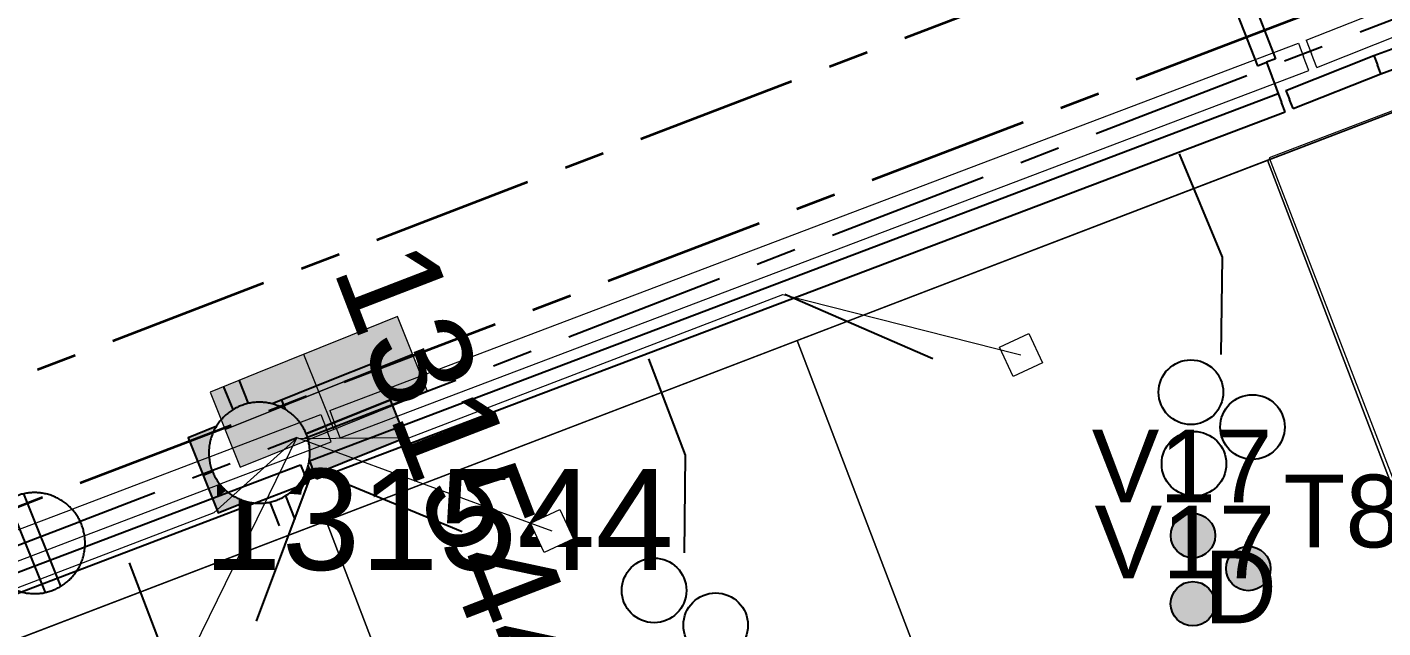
# Model space of a CAD drawing. Header units: metres. Extents: x 0 to 310918, y 0 to 6270107.
# Drawn here: x 310431.2 to 310464.78, y 6269845.6 to 6269860.47 of the extents above; entities that cross this region are included whole.
import ezdxf
from ezdxf.enums import TextEntityAlignment as Align

# ---------------------------------------------------------------- set-up
doc = ezdxf.new("R2010")
doc.units = ezdxf.units.M
doc.linetypes.add('Cable Exist UG', pattern=[7, 4, -1, 1, -1])
doc.linetypes.add('PHANTOMX2', pattern=[6.6, 3, -0.75, 0.2, -0.75, 0.2, -0.75, 0.2, -0.75])
doc.layers.get('0').update_dxf_attribs({"color": 6})
for name, color, linetype, lineweight in [('_User Miscellaneous1', 30, 'Continuous', 13), ('_User_HV_Exist', 1, 'Continuous', 35), ('Cadastre Buildings_SP_EXT', 78, 'Continuous', 15), ('Cadastre Developer_SP_EXT', 98, 'Continuous', 15), ('Cadastre Developer_SP_NEW', 92, 'Continuous', 15), ('Cadastre Land Parcels_SP_EXT', 118, 'Continuous', 15), ('Cadastre Roads_SP_EXT', 218, 'Continuous', 15), ('Mains_HV_EXT', 13, 'Continuous', 25), ('Mains_LV_EXT', 163, 'Continuous', 25), ('Services_SP_EXT', 42, 'PHANTOMX2', 20)]:
    doc.layers.add(name, color=color, linetype=linetype, lineweight=lineweight)
doc.layers.add('_User Miscellaneous12', color=252, linetype='Continuous', lineweight=13, plot=False, transparency=0.75)
for name, color, linetype in [('Duct_SP_EXT', 30, 'Continuous'), ('Equip_LV_EXT', 7, 'Continuous'), ('SupportsUG_SP_LV_EXT', 7, 'Continuous'), ('Trench_SP_EXT', 7, 'Continuous')]:
    doc.layers.add(name, color=color, linetype=linetype)
doc.styles.add('iecARIAL', font='arial.ttf', dxfattribs={"height": 2})
doc.styles.get("Standard").update_dxf_attribs({"font": 'arial.ttf'})

# ---------------------------------------------------------------- blocks, each defined once
blk = doc.blocks.new('PILLAR_EXT')
blk.add_hatch(color=256).paths.add_polyline_path([(-2.5, 1), (-2.5, -1), (2.5, -1), (2.5, 1)])
for p, q in [((0, 1), (0, -1)), ((-2.5, 0), (2.5, 0))]:
    blk.add_line(p, q)
at = {"ltscale": 10}
blk.add_line((2.5, 0), (-2.5, 0), dxfattribs=at)
blk.add_lwpolyline([(-2.5, -1), (-1.25, -1), (1.25, -1), (2.5, -1), (2.5, 1), (-2.5, 1)], close=True)
at = {"width": 0.9, "flags": 8}
blk.add_attdef('ASSET_NUM', text='', height=2, rotation=90, dxfattribs=at).set_placement((-2, 4), align=Align.MIDDLE_LEFT)
for tag, p, flags in [('OWNED_BY', (0, -0.2), 9), ('STATE', (0, -0.4), 9), ('SUPPORT_TYPE', (0, -0.6), 9), ('USAGE', (0, -0.8), 9), ('LEGEND', (0, -1), 9), ('LOCATION', (0, -1.2), 9), ('NOTES', (0, -1.4), 9), ('STREETNAME', (0, -1.8), 9), ('PARENT', (0, -1.6), 9), ('SUBURB', (0, -2), 1)]:
    blk.add_attdef(tag, p, '', height=0.2, dxfattribs=dict(flags=flags))
blk = doc.blocks.new('DUCT_EXT')
blk.add_circle((0, 0.8), 0.8)
at = {"flags": 1}
blk.add_attdef('Z', (0, 0), '', height=0.2, dxfattribs=at)
at = {"flags": 9}
for tag, p in [('DUCT_CODE', (0, 0)), ('XSECT_TYPE', (0, -0.2)), ('FB_REFERENCE', (0, -0.4)), ('STATE', (0, -0.6)), ('NOTES', (0, -0.8))]:
    blk.add_attdef(tag, text='', height=0.2, dxfattribs=at).set_placement(p, align=Align.MIDDLE_LEFT)
blk = doc.blocks.new('CCP_EXT')
at = {"flags": 9}
for tag, p in [('OWNED_BY', (0, -1)), ('USAGE', (0, -1.2)), ('LEGEND', (0, -1.4)), ('LIFE_SUPPORT', (0, -1.6)), ('STATE', (0, -1.8)), ('NOTES', (0, -2))]:
    blk.add_attdef(tag, text='', height=0.2, dxfattribs=at).set_placement(p, align=Align.MIDDLE_LEFT)
at = {"transparency": 33554651}
blk.add_wipeout([(0, 0.566), (0.566, 0), (0, -0.566), (-0.566, 0)], dxfattribs=at)
blk.add_lwpolyline([(-0.566, 0), (0, 0.566), (0.566, 0), (0, -0.566), (-0.566, 0)])
at = {"flags": 1}
blk.add_attdef('Z', (0, 0), '', height=0.2, dxfattribs=at)
at = {"flags": 9}
for tag, p in [('CCP_TYPE', (0, 0)), ('CONSTRUCTED_VOLTAGE', (0, -0.2)), ('NO_PHASES', (0, -0.4)), ('OPERATING_VOLTAGE', (0, -0.6)), ('ORIENTATION', (0, -0.8))]:
    blk.add_attdef(tag, text='', height=0.2, dxfattribs=at).set_placement(p, align=Align.MIDDLE_LEFT)
blk = doc.blocks.new('LV_UG_LINKS_OPEN_EXT')
at = {"layer": 'Equip_LV_EXT'}
for tag, height, flags, p in [('ACTUAL_STATUS', 0.167, 9, (3.167, -1.667)), ('CONSTRUCTED_VOLTAGE', 0.167, 9, (3.167, -1.833)), ('NO_PHASES', 0.167, 9, (3.167, -2)), ('OPERATING_VOLTAGE', 0.2, 9, (3, -2.6)), ('ORIENTATION', 0.2, 9, (3, -2.8)), ('STATE', 0.2, 9, (3, -3)), ('SWITCH_TYPE', 0.2, 9, (3, -3.2)), ('USAGE', 0.2, 9, (3, -3.4)), ('NOTES', 0.2, 9, (3, -3.6)), ('OWNED_BY', 0.2, 9, (3, -3.8)), ('OPERATED_BY', 0.2, 9, (3, -4)), ('MAINTAINED_BY', 0.2, 9, (3, -4.2)), ('NUMBER_OF_PHASES', 0.2, 9, (3, -4.4)), ('TYPE', 0.2, 9, (3, -4.6)), ('Z', 0.2, 1, (3, -4.8))]:
    blk.add_attdef(tag, text='', height=height, dxfattribs=dict(at, flags=flags)).set_placement(p, align=Align.MIDDLE_LEFT)
at = {"transparency": 33554651}
blk.add_wipeout([(4, 1.25), (3.969, 1.25), (3.939, 1.248), (3.908, 1.247), (3.877, 1.244), (3.847, 1.241), (3.817, 1.236), (3.786, 1.232), (3.756, 1.226), (3.726, 1.22), (3.696, 1.213), (3.667, 1.205), (3.637, 1.196), (3.608, 1.187), (3.579, 1.177), (3.55, 1.166), (3.522, 1.155), (3.493, 1.143), (3.466, 1.13), (3.438, 1.117), (3.411, 1.102), (3.384, 1.088), (3.357, 1.072), (3.331, 1.056), (3.306, 1.039), (3.28, 1.022), (3.255, 1.004), (3.231, 0.985), (3.207, 0.966), (3.184, 0.947), (3.161, 0.926), (3.138, 0.905), (3.116, 0.884), (3.095, 0.862), (3.074, 0.839), (3.053, 0.816), (3.034, 0.793), (3.015, 0.769), (2.996, 0.745), (2.978, 0.72), (2.961, 0.694), (2.944, 0.669), (2.928, 0.643), (2.912, 0.616), (2.898, 0.589), (2.883, 0.562), (2.87, 0.534), (2.857, 0.507), (2.845, 0.478), (2.834, 0.45), (2.823, 0.421), (2.813, 0.392), (2.804, 0.363), (2.795, 0.333), (2.787, 0.304), (2.78, 0.274), (2.774, 0.244), (2.768, 0.214), (2.764, 0.183), (2.759, 0.153), (2.756, 0.123), (2.753, 0.092), (2.752, 0.061), (2.75, 0.031), (2.75, 0), (2.75, -0.031), (2.752, -0.061), (2.753, -0.092), (2.756, -0.123), (2.759, -0.153), (2.764, -0.183), (2.768, -0.214), (2.774, -0.244), (2.78, -0.274), (2.787, -0.304), (2.795, -0.333), (2.804, -0.363), (2.813, -0.392), (2.823, -0.421), (2.834, -0.45), (2.845, -0.478), (2.857, -0.507), (2.87, -0.534), (2.883, -0.562), (2.898, -0.589), (2.912, -0.616), (2.928, -0.643), (2.944, -0.669), (2.961, -0.694), (2.978, -0.72), (2.996, -0.745), (3.015, -0.769), (3.034, -0.793), (3.053, -0.816), (3.074, -0.839), (3.095, -0.862), (3.116, -0.884), (3.138, -0.905), (3.161, -0.926), (3.184, -0.947), (3.207, -0.966), (3.231, -0.985), (3.255, -1.004), (3.28, -1.022), (3.306, -1.039), (3.331, -1.056), (3.357, -1.072), (3.384, -1.088), (3.411, -1.102), (3.438, -1.117), (3.466, -1.13), (3.493, -1.143), (3.522, -1.155), (3.55, -1.166), (3.579, -1.177), (3.608, -1.187), (3.637, -1.196), (3.667, -1.205), (3.696, -1.213), (3.726, -1.22), (3.756, -1.226), (3.786, -1.232), (3.817, -1.236), (3.847, -1.241), (3.877, -1.244), (3.908, -1.247), (3.939, -1.248), (3.969, -1.25), (4, -1.25), (4.031, -1.25), (4.061, -1.248), (4.092, -1.247), (4.123, -1.244), (4.153, -1.241), (4.183, -1.236), (4.214, -1.232), (4.244, -1.226), (4.274, -1.22), (4.304, -1.213), (4.333, -1.205), (4.363, -1.196), (4.392, -1.187), (4.421, -1.177), (4.45, -1.166), (4.478, -1.155), (4.507, -1.143), (4.534, -1.13), (4.562, -1.117), (4.589, -1.102), (4.616, -1.088), (4.643, -1.072), (4.669, -1.056), (4.694, -1.039), (4.72, -1.022), (4.745, -1.004), (4.769, -0.985), (4.793, -0.966), (4.816, -0.947), (4.839, -0.926), (4.862, -0.905), (4.884, -0.884), (4.905, -0.862), (4.926, -0.839), (4.947, -0.816), (4.966, -0.793), (4.985, -0.769), (5.004, -0.745), (5.022, -0.72), (5.039, -0.694), (5.056, -0.669), (5.072, -0.643), (5.088, -0.616), (5.102, -0.589), (5.117, -0.562), (5.13, -0.534), (5.143, -0.507), (5.155, -0.478), (5.166, -0.45), (5.177, -0.421), (5.187, -0.392), (5.196, -0.363), (5.205, -0.333), (5.213, -0.304), (5.22, -0.274), (5.226, -0.244), (5.232, -0.214), (5.236, -0.183), (5.241, -0.153), (5.244, -0.123), (5.247, -0.092), (5.248, -0.061), (5.25, -0.031), (5.25, 0), (5.25, 0.031), (5.248, 0.061), (5.247, 0.092), (5.244, 0.123), (5.241, 0.153), (5.236, 0.183), (5.232, 0.214), (5.226, 0.244), (5.22, 0.274), (5.213, 0.304), (5.205, 0.333), (5.196, 0.363), (5.187, 0.392), (5.177, 0.421), (5.166, 0.45), (5.155, 0.478), (5.143, 0.507), (5.13, 0.534), (5.117, 0.562), (5.102, 0.589), (5.088, 0.616), (5.072, 0.643), (5.056, 0.669), (5.039, 0.694), (5.022, 0.72), (5.004, 0.745), (4.985, 0.769), (4.966, 0.793), (4.947, 0.816), (4.926, 0.839), (4.905, 0.862), (4.884, 0.884), (4.862, 0.905), (4.839, 0.926), (4.816, 0.947), (4.793, 0.966), (4.769, 0.985), (4.745, 1.004), (4.72, 1.022), (4.694, 1.039), (4.669, 1.056), (4.643, 1.072), (4.616, 1.088), (4.589, 1.102), (4.562, 1.117), (4.534, 1.13), (4.507, 1.143), (4.478, 1.155), (4.45, 1.166), (4.421, 1.177), (4.392, 1.187), (4.363, 1.196), (4.333, 1.205), (4.304, 1.213), (4.274, 1.22), (4.244, 1.226), (4.214, 1.232), (4.183, 1.236), (4.153, 1.241), (4.123, 1.244), (4.092, 1.247), (4.061, 1.248), (4.031, 1.25)], dxfattribs=at).dxf.layer = 'Equip_LV_EXT'
at = {"layer": 'Equip_LV_EXT'}
for p, q in [((3.792, 1.863), (3.792, 1.232)), ((4.208, 1.863), (4.208, 1.232)), ((3.792, -1.232), (3.792, -1.863)), ((4.208, -1.232), (4.208, -1.863))]:
    blk.add_line(p, q, dxfattribs=at)
at = {"layer": 'Equip_LV_EXT', "flags": 128}
blk.add_lwpolyline([(4, 1.25), (3.969, 1.25), (3.939, 1.248), (3.908, 1.247), (3.877, 1.244), (3.847, 1.241), (3.817, 1.236), (3.786, 1.232), (3.756, 1.226), (3.726, 1.22), (3.696, 1.213), (3.667, 1.205), (3.637, 1.196), (3.608, 1.187), (3.579, 1.177), (3.55, 1.166), (3.522, 1.155), (3.493, 1.143), (3.466, 1.13), (3.438, 1.117), (3.411, 1.102), (3.384, 1.088), (3.357, 1.072), (3.331, 1.056), (3.306, 1.039), (3.28, 1.022), (3.255, 1.004), (3.231, 0.985), (3.207, 0.966), (3.184, 0.947), (3.161, 0.926), (3.138, 0.905), (3.116, 0.884), (3.095, 0.862), (3.074, 0.839), (3.053, 0.816), (3.034, 0.793), (3.015, 0.769), (2.996, 0.745), (2.978, 0.72), (2.961, 0.694), (2.944, 0.669), (2.928, 0.643), (2.912, 0.616), (2.898, 0.589), (2.883, 0.562), (2.87, 0.534), (2.857, 0.507), (2.845, 0.478), (2.834, 0.45), (2.823, 0.421), (2.813, 0.392), (2.804, 0.363), (2.795, 0.333), (2.787, 0.304), (2.78, 0.274), (2.774, 0.244), (2.768, 0.214), (2.764, 0.183), (2.759, 0.153), (2.756, 0.123), (2.753, 0.092), (2.752, 0.061), (2.75, 0.031), (2.75, 0), (2.75, -0.031), (2.752, -0.061), (2.753, -0.092), (2.756, -0.123), (2.759, -0.153), (2.764, -0.183), (2.768, -0.214), (2.774, -0.244), (2.78, -0.274), (2.787, -0.304), (2.795, -0.333), (2.804, -0.363), (2.813, -0.392), (2.823, -0.421), (2.834, -0.45), (2.845, -0.478), (2.857, -0.507), (2.87, -0.534), (2.883, -0.562), (2.898, -0.589), (2.912, -0.616), (2.928, -0.643), (2.944, -0.669), (2.961, -0.694), (2.978, -0.72), (2.996, -0.745), (3.015, -0.769), (3.034, -0.793), (3.053, -0.816), (3.074, -0.839), (3.095, -0.862), (3.116, -0.884), (3.138, -0.905), (3.161, -0.926), (3.184, -0.947), (3.207, -0.966), (3.231, -0.985), (3.255, -1.004), (3.28, -1.022), (3.306, -1.039), (3.331, -1.056), (3.357, -1.072), (3.384, -1.088), (3.411, -1.102), (3.438, -1.117), (3.466, -1.13), (3.493, -1.143), (3.522, -1.155), (3.55, -1.166), (3.579, -1.177), (3.608, -1.187), (3.637, -1.196), (3.667, -1.205), (3.696, -1.213), (3.726, -1.22), (3.756, -1.226), (3.786, -1.232), (3.817, -1.236), (3.847, -1.241), (3.877, -1.244), (3.908, -1.247), (3.939, -1.248), (3.969, -1.25), (4, -1.25), (4.031, -1.25), (4.061, -1.248), (4.092, -1.247), (4.123, -1.244), (4.153, -1.241), (4.183, -1.236), (4.214, -1.232), (4.244, -1.226), (4.274, -1.22), (4.304, -1.213), (4.333, -1.205), (4.363, -1.196), (4.392, -1.187), (4.421, -1.177), (4.45, -1.166), (4.478, -1.155), (4.507, -1.143), (4.534, -1.13), (4.562, -1.117), (4.589, -1.102), (4.616, -1.088), (4.643, -1.072), (4.669, -1.056), (4.694, -1.039), (4.72, -1.022), (4.745, -1.004), (4.769, -0.985), (4.793, -0.966), (4.816, -0.947), (4.839, -0.926), (4.862, -0.905), (4.884, -0.884), (4.905, -0.862), (4.926, -0.839), (4.947, -0.816), (4.966, -0.793), (4.985, -0.769), (5.004, -0.745), (5.022, -0.72), (5.039, -0.694), (5.056, -0.669), (5.072, -0.643), (5.088, -0.616), (5.102, -0.589), (5.117, -0.562), (5.13, -0.534), (5.143, -0.507), (5.155, -0.478), (5.166, -0.45), (5.177, -0.421), (5.187, -0.392), (5.196, -0.363), (5.205, -0.333), (5.213, -0.304), (5.22, -0.274), (5.226, -0.244), (5.232, -0.214), (5.236, -0.183), (5.241, -0.153), (5.244, -0.123), (5.247, -0.092), (5.248, -0.061), (5.25, -0.031), (5.25, 0), (5.25, 0.031), (5.248, 0.061), (5.247, 0.092), (5.244, 0.123), (5.241, 0.153), (5.236, 0.183), (5.232, 0.214), (5.226, 0.244), (5.22, 0.274), (5.213, 0.304), (5.205, 0.333), (5.196, 0.363), (5.187, 0.392), (5.177, 0.421), (5.166, 0.45), (5.155, 0.478), (5.143, 0.507), (5.13, 0.534), (5.117, 0.562), (5.102, 0.589), (5.088, 0.616), (5.072, 0.643), (5.056, 0.669), (5.039, 0.694), (5.022, 0.72), (5.004, 0.745), (4.985, 0.769), (4.966, 0.793), (4.947, 0.816), (4.926, 0.839), (4.905, 0.862), (4.884, 0.884), (4.862, 0.905), (4.839, 0.926), (4.816, 0.947), (4.793, 0.966), (4.769, 0.985), (4.745, 1.004), (4.72, 1.022), (4.694, 1.039), (4.669, 1.056), (4.643, 1.072), (4.616, 1.088), (4.589, 1.102), (4.562, 1.117), (4.534, 1.13), (4.507, 1.143), (4.478, 1.155), (4.45, 1.166), (4.421, 1.177), (4.392, 1.187), (4.363, 1.196), (4.333, 1.205), (4.304, 1.213), (4.274, 1.22), (4.244, 1.226), (4.214, 1.232), (4.183, 1.236), (4.153, 1.241), (4.123, 1.244), (4.092, 1.247), (4.061, 1.248), (4.031, 1.25)], close=True, dxfattribs=at)
blk = doc.blocks.new('LV_UG_LINKS_CLOSED_EXT')
at = {"layer": 'Equip_LV_EXT'}
for tag, flags, p in [('ACTUAL_STATUS', 9, (3, -2)), ('CONSTRUCTED_VOLTAGE', 9, (3, -2.2)), ('NO_PHASES', 9, (3, -2.4)), ('OPERATING_VOLTAGE', 9, (3, -2.6)), ('ORIENTATION', 9, (3, -2.8)), ('STATE', 9, (3, -3)), ('SWITCH_TYPE', 9, (3, -3.2)), ('USAGE', 9, (3, -3.4)), ('NOTES', 9, (3, -3.6)), ('OWNED_BY', 9, (3, -3.8)), ('OPERATED_BY', 9, (3, -4)), ('MAINTAINED_BY', 9, (3, -4.2)), ('NUMBER_OF_PHASES', 9, (3, -4.4)), ('TYPE', 9, (3, -4.6)), ('Z', 1, (3, -4.8))]:
    blk.add_attdef(tag, text='', height=0.2, dxfattribs=dict(at, flags=flags)).set_placement(p, align=Align.MIDDLE_LEFT)
at = {"transparency": 33554651}
blk.add_wipeout([(4, 1.25), (3.969, 1.25), (3.939, 1.248), (3.908, 1.247), (3.877, 1.244), (3.847, 1.241), (3.817, 1.236), (3.786, 1.232), (3.756, 1.226), (3.726, 1.22), (3.696, 1.213), (3.667, 1.205), (3.637, 1.196), (3.608, 1.187), (3.579, 1.177), (3.55, 1.166), (3.522, 1.155), (3.493, 1.143), (3.466, 1.13), (3.438, 1.117), (3.411, 1.102), (3.384, 1.088), (3.357, 1.072), (3.331, 1.056), (3.306, 1.039), (3.28, 1.022), (3.255, 1.004), (3.231, 0.985), (3.207, 0.966), (3.184, 0.947), (3.161, 0.926), (3.138, 0.905), (3.116, 0.884), (3.095, 0.862), (3.074, 0.839), (3.053, 0.816), (3.034, 0.793), (3.015, 0.769), (2.996, 0.745), (2.978, 0.72), (2.961, 0.694), (2.944, 0.669), (2.928, 0.643), (2.912, 0.616), (2.898, 0.589), (2.883, 0.562), (2.87, 0.534), (2.857, 0.507), (2.845, 0.478), (2.834, 0.45), (2.823, 0.421), (2.813, 0.392), (2.804, 0.363), (2.795, 0.333), (2.787, 0.304), (2.78, 0.274), (2.774, 0.244), (2.768, 0.214), (2.764, 0.183), (2.759, 0.153), (2.756, 0.123), (2.753, 0.092), (2.752, 0.061), (2.75, 0.031), (2.75, 0), (2.75, -0.031), (2.752, -0.061), (2.753, -0.092), (2.756, -0.123), (2.759, -0.153), (2.764, -0.183), (2.768, -0.214), (2.774, -0.244), (2.78, -0.274), (2.787, -0.304), (2.795, -0.333), (2.804, -0.363), (2.813, -0.392), (2.823, -0.421), (2.834, -0.45), (2.845, -0.478), (2.857, -0.507), (2.87, -0.534), (2.883, -0.562), (2.898, -0.589), (2.912, -0.616), (2.928, -0.643), (2.944, -0.669), (2.961, -0.694), (2.978, -0.72), (2.996, -0.745), (3.015, -0.769), (3.034, -0.793), (3.053, -0.816), (3.074, -0.839), (3.095, -0.862), (3.116, -0.884), (3.138, -0.905), (3.161, -0.926), (3.184, -0.947), (3.207, -0.966), (3.231, -0.985), (3.255, -1.004), (3.28, -1.022), (3.306, -1.039), (3.331, -1.056), (3.357, -1.072), (3.384, -1.088), (3.411, -1.102), (3.438, -1.117), (3.466, -1.13), (3.493, -1.143), (3.522, -1.155), (3.55, -1.166), (3.579, -1.177), (3.608, -1.187), (3.637, -1.196), (3.667, -1.205), (3.696, -1.213), (3.726, -1.22), (3.756, -1.226), (3.786, -1.232), (3.817, -1.236), (3.847, -1.241), (3.877, -1.244), (3.908, -1.247), (3.939, -1.248), (3.969, -1.25), (4, -1.25), (4.031, -1.25), (4.061, -1.248), (4.092, -1.247), (4.123, -1.244), (4.153, -1.241), (4.183, -1.236), (4.214, -1.232), (4.244, -1.226), (4.274, -1.22), (4.304, -1.213), (4.333, -1.205), (4.363, -1.196), (4.392, -1.187), (4.421, -1.177), (4.45, -1.166), (4.478, -1.155), (4.507, -1.143), (4.534, -1.13), (4.562, -1.117), (4.589, -1.102), (4.616, -1.088), (4.643, -1.072), (4.669, -1.056), (4.694, -1.039), (4.72, -1.022), (4.745, -1.004), (4.769, -0.985), (4.793, -0.966), (4.816, -0.947), (4.839, -0.926), (4.862, -0.905), (4.884, -0.884), (4.905, -0.862), (4.926, -0.839), (4.947, -0.816), (4.966, -0.793), (4.985, -0.769), (5.004, -0.745), (5.022, -0.72), (5.039, -0.694), (5.056, -0.669), (5.072, -0.643), (5.088, -0.616), (5.102, -0.589), (5.117, -0.562), (5.13, -0.534), (5.143, -0.507), (5.155, -0.478), (5.166, -0.45), (5.177, -0.421), (5.187, -0.392), (5.196, -0.363), (5.205, -0.333), (5.213, -0.304), (5.22, -0.274), (5.226, -0.244), (5.232, -0.214), (5.236, -0.183), (5.241, -0.153), (5.244, -0.123), (5.247, -0.092), (5.248, -0.061), (5.25, -0.031), (5.25, 0), (5.25, 0.031), (5.248, 0.061), (5.247, 0.092), (5.244, 0.123), (5.241, 0.153), (5.236, 0.183), (5.232, 0.214), (5.226, 0.244), (5.22, 0.274), (5.213, 0.304), (5.205, 0.333), (5.196, 0.363), (5.187, 0.392), (5.177, 0.421), (5.166, 0.45), (5.155, 0.478), (5.143, 0.507), (5.13, 0.534), (5.117, 0.562), (5.102, 0.589), (5.088, 0.616), (5.072, 0.643), (5.056, 0.669), (5.039, 0.694), (5.022, 0.72), (5.004, 0.745), (4.985, 0.769), (4.966, 0.793), (4.947, 0.816), (4.926, 0.839), (4.905, 0.862), (4.884, 0.884), (4.862, 0.905), (4.839, 0.926), (4.816, 0.947), (4.793, 0.966), (4.769, 0.985), (4.745, 1.004), (4.72, 1.022), (4.694, 1.039), (4.669, 1.056), (4.643, 1.072), (4.616, 1.088), (4.589, 1.102), (4.562, 1.117), (4.534, 1.13), (4.507, 1.143), (4.478, 1.155), (4.45, 1.166), (4.421, 1.177), (4.392, 1.187), (4.363, 1.196), (4.333, 1.205), (4.304, 1.213), (4.274, 1.22), (4.244, 1.226), (4.214, 1.232), (4.183, 1.236), (4.153, 1.241), (4.123, 1.244), (4.092, 1.247), (4.061, 1.248), (4.031, 1.25)], dxfattribs=at).dxf.layer = 'Equip_LV_EXT'
at = {"layer": 'Equip_LV_EXT'}
for p, q in [((3.792, 1.232), (3.792, -1.232)), ((4.208, 1.232), (4.208, -1.232))]:
    blk.add_line(p, q, dxfattribs=at)
at = {"layer": 'Equip_LV_EXT', "flags": 128}
blk.add_lwpolyline([(4, 1.25), (3.969, 1.25), (3.939, 1.248), (3.908, 1.247), (3.877, 1.244), (3.847, 1.241), (3.817, 1.236), (3.786, 1.232), (3.756, 1.226), (3.726, 1.22), (3.696, 1.213), (3.667, 1.205), (3.637, 1.196), (3.608, 1.187), (3.579, 1.177), (3.55, 1.166), (3.522, 1.155), (3.493, 1.143), (3.466, 1.13), (3.438, 1.117), (3.411, 1.102), (3.384, 1.088), (3.357, 1.072), (3.331, 1.056), (3.306, 1.039), (3.28, 1.022), (3.255, 1.004), (3.231, 0.985), (3.207, 0.966), (3.184, 0.947), (3.161, 0.926), (3.138, 0.905), (3.116, 0.884), (3.095, 0.862), (3.074, 0.839), (3.053, 0.816), (3.034, 0.793), (3.015, 0.769), (2.996, 0.745), (2.978, 0.72), (2.961, 0.694), (2.944, 0.669), (2.928, 0.643), (2.912, 0.616), (2.898, 0.589), (2.883, 0.562), (2.87, 0.534), (2.857, 0.507), (2.845, 0.478), (2.834, 0.45), (2.823, 0.421), (2.813, 0.392), (2.804, 0.363), (2.795, 0.333), (2.787, 0.304), (2.78, 0.274), (2.774, 0.244), (2.768, 0.214), (2.764, 0.183), (2.759, 0.153), (2.756, 0.123), (2.753, 0.092), (2.752, 0.061), (2.75, 0.031), (2.75, 0), (2.75, -0.031), (2.752, -0.061), (2.753, -0.092), (2.756, -0.123), (2.759, -0.153), (2.764, -0.183), (2.768, -0.214), (2.774, -0.244), (2.78, -0.274), (2.787, -0.304), (2.795, -0.333), (2.804, -0.363), (2.813, -0.392), (2.823, -0.421), (2.834, -0.45), (2.845, -0.478), (2.857, -0.507), (2.87, -0.534), (2.883, -0.562), (2.898, -0.589), (2.912, -0.616), (2.928, -0.643), (2.944, -0.669), (2.961, -0.694), (2.978, -0.72), (2.996, -0.745), (3.015, -0.769), (3.034, -0.793), (3.053, -0.816), (3.074, -0.839), (3.095, -0.862), (3.116, -0.884), (3.138, -0.905), (3.161, -0.926), (3.184, -0.947), (3.207, -0.966), (3.231, -0.985), (3.255, -1.004), (3.28, -1.022), (3.306, -1.039), (3.331, -1.056), (3.357, -1.072), (3.384, -1.088), (3.411, -1.102), (3.438, -1.117), (3.466, -1.13), (3.493, -1.143), (3.522, -1.155), (3.55, -1.166), (3.579, -1.177), (3.608, -1.187), (3.637, -1.196), (3.667, -1.205), (3.696, -1.213), (3.726, -1.22), (3.756, -1.226), (3.786, -1.232), (3.817, -1.236), (3.847, -1.241), (3.877, -1.244), (3.908, -1.247), (3.939, -1.248), (3.969, -1.25), (4, -1.25), (4.031, -1.25), (4.061, -1.248), (4.092, -1.247), (4.123, -1.244), (4.153, -1.241), (4.183, -1.236), (4.214, -1.232), (4.244, -1.226), (4.274, -1.22), (4.304, -1.213), (4.333, -1.205), (4.363, -1.196), (4.392, -1.187), (4.421, -1.177), (4.45, -1.166), (4.478, -1.155), (4.507, -1.143), (4.534, -1.13), (4.562, -1.117), (4.589, -1.102), (4.616, -1.088), (4.643, -1.072), (4.669, -1.056), (4.694, -1.039), (4.72, -1.022), (4.745, -1.004), (4.769, -0.985), (4.793, -0.966), (4.816, -0.947), (4.839, -0.926), (4.862, -0.905), (4.884, -0.884), (4.905, -0.862), (4.926, -0.839), (4.947, -0.816), (4.966, -0.793), (4.985, -0.769), (5.004, -0.745), (5.022, -0.72), (5.039, -0.694), (5.056, -0.669), (5.072, -0.643), (5.088, -0.616), (5.102, -0.589), (5.117, -0.562), (5.13, -0.534), (5.143, -0.507), (5.155, -0.478), (5.166, -0.45), (5.177, -0.421), (5.187, -0.392), (5.196, -0.363), (5.205, -0.333), (5.213, -0.304), (5.22, -0.274), (5.226, -0.244), (5.232, -0.214), (5.236, -0.183), (5.241, -0.153), (5.244, -0.123), (5.247, -0.092), (5.248, -0.061), (5.25, -0.031), (5.25, 0), (5.25, 0.031), (5.248, 0.061), (5.247, 0.092), (5.244, 0.123), (5.241, 0.153), (5.236, 0.183), (5.232, 0.214), (5.226, 0.244), (5.22, 0.274), (5.213, 0.304), (5.205, 0.333), (5.196, 0.363), (5.187, 0.392), (5.177, 0.421), (5.166, 0.45), (5.155, 0.478), (5.143, 0.507), (5.13, 0.534), (5.117, 0.562), (5.102, 0.589), (5.088, 0.616), (5.072, 0.643), (5.056, 0.669), (5.039, 0.694), (5.022, 0.72), (5.004, 0.745), (4.985, 0.769), (4.966, 0.793), (4.947, 0.816), (4.926, 0.839), (4.905, 0.862), (4.884, 0.884), (4.862, 0.905), (4.839, 0.926), (4.816, 0.947), (4.793, 0.966), (4.769, 0.985), (4.745, 1.004), (4.72, 1.022), (4.694, 1.039), (4.669, 1.056), (4.643, 1.072), (4.616, 1.088), (4.589, 1.102), (4.562, 1.117), (4.534, 1.13), (4.507, 1.143), (4.478, 1.155), (4.45, 1.166), (4.421, 1.177), (4.392, 1.187), (4.363, 1.196), (4.333, 1.205), (4.304, 1.213), (4.274, 1.22), (4.244, 1.226), (4.214, 1.232), (4.183, 1.236), (4.153, 1.241), (4.123, 1.244), (4.092, 1.247), (4.061, 1.248), (4.031, 1.25)], close=True, dxfattribs=at)
blk = doc.blocks.new('CABLE_LARGE_EXT')
h = blk.add_hatch(color=256)
edge = h.paths.add_edge_path()
edge.add_arc((0, 0.55), 0.55, 0, 360)
blk.add_circle((0, 0.55), 0.55)
at = {"flags": 1}
blk.add_attdef('Z', (0, 0), '', height=0.2, dxfattribs=at)
at = {"flags": 9}
for tag, p in [('COND_CODE', (0, 0)), ('STATE', (0, -0.4)), ('FB_REFERENCE', (0, -0.2)), ('XSECT_SIZE', (0, -0.6)), ('NOTES', (0, -0.8))]:
    blk.add_attdef(tag, text='', height=0.2, dxfattribs=at).set_placement(p, align=Align.MIDDLE_LEFT)

msp = doc.modelspace()

# ---------------------------------------------------------------- linework, layer by layer
at = {"layer": '_User Miscellaneous1'}
for p, q in [((310462.884, 6269860.143), (310465.065, 6269861.006)), ((310462.692, 6269860.069), (310462.82, 6269859.732)), ((310462.884, 6269860.143), (310463.016, 6269859.808)), ((310463.149, 6269859.473), (310465.324, 6269860.334)), ((310462.947, 6269859.396), (310462.82, 6269859.732)), ((310463.149, 6269859.473), (310463.016, 6269859.808))]:
    msp.add_line(p, q, dxfattribs=at)
at = {"layer": 'Cadastre Buildings_SP_EXT', "linetype": 'Continuous'}
msp.add_lwpolyline([(310497.062, 6269848.912), (310491.307, 6269864.133), (310486.162, 6269866.446), (310461.929, 6269857.174), (310469.157, 6269838.259), (310497.062, 6269848.912)], close=True, dxfattribs=at)
at = {"layer": 'Cadastre Developer_SP_EXT'}
msp.add_lwpolyline([(310493.461, 6269858.476), (310491.292, 6269864.158), (310486.171, 6269866.454), (310461.964, 6269857.23), (310465.541, 6269847.965), (310493.461, 6269858.476)], close=True, dxfattribs=at)
at = {"layer": 'Cadastre Developer_SP_NEW'}
msp.add_lwpolyline([(310493.461, 6269858.476), (310491.292, 6269864.158), (310486.171, 6269866.454), (310461.964, 6269857.23), (310465.541, 6269847.965), (310493.461, 6269858.476)], close=True, dxfattribs=at)
at = {"layer": 'Cadastre Land Parcels_SP_EXT', "linetype": 'Continuous'}
for points in [[(310472.728, 6269828.929), (310469.157, 6269838.259), (310461.929, 6269857.174), (310450.272, 6269852.714), (310461.066, 6269824.471), (310472.728, 6269828.929)], [(310461.066, 6269824.471), (310450.272, 6269852.714), (310438.613, 6269848.253), (310449.408, 6269820.013), (310461.066, 6269824.471)], [(310449.408, 6269820.013), (310438.613, 6269848.253), (310426.955, 6269843.792), (310437.753, 6269815.554), (310449.408, 6269820.013)]]:
    msp.add_lwpolyline(points, close=True, dxfattribs=at)
at = {"layer": 'Duct_SP_EXT'}
for p, q in [((310456.176, 6269873.613), (310461.676, 6269859.513)), ((310456.624, 6269873.787), (310462.124, 6269859.687)), ((310464.563, 6269859.762), (310486.634, 6269868.009)), ((310464.736, 6269859.314), (310486.657, 6269867.505)), ((310462.383, 6269858.899), (310464.563, 6269859.762)), ((310464.563, 6269859.762), (310464.65, 6269859.538)), ((310461.676, 6269859.513), (310461.9, 6269859.6)), ((310462.124, 6269859.687), (310461.9, 6269859.6)), ((310464.736, 6269859.314), (310464.65, 6269859.538)), ((310462.56, 6269858.452), (310464.736, 6269859.314)), ((310462.19, 6269858.824), (310462.275, 6269858.6)), ((310462.383, 6269858.899), (310462.472, 6269858.675)), ((310462.36, 6269858.375), (310462.275, 6269858.6)), ((310462.56, 6269858.452), (310462.472, 6269858.675))]:
    msp.add_line(p, q, dxfattribs=at)
for points in [[(310460.778, 6269852.363), (310460.809, 6269854.779), (310459.748, 6269857.334)], [(310447.482, 6269847.457), (310447.513, 6269849.873), (310446.606, 6269852.26)], [(310434.613, 6269842.409), (310434.644, 6269844.825), (310433.737, 6269847.211)]]:
    msp.add_lwpolyline(points, dxfattribs=at)
at = {"layer": 'Trench_SP_EXT', "linetype": 'Cable Exist UG'}
for points in [[(310461.9, 6269859.6), (310462.275, 6269858.6)], [(310449.967, 6269853.862), (310454.126, 6269852.054)], [(310438.283, 6269849.51), (310436.782, 6269845.51)], [(310438.283, 6269849.51), (310442.591, 6269847.732)]]:
    msp.add_lwpolyline(points, dxfattribs=at)

# ---------------------------------------------------------------- block references
at = {"layer": 'Duct_SP_EXT'}
for name, p, rotation in [('DUCT_EXT', (310459.228, 6269851.432), 270.0912451295357), ('DUCT_EXT', (310460.753, 6269850.573), 269.8916089684206), ('DUCT_EXT', (310459.304, 6269849.662), 269.8916089684206), ('CABLE_LARGE_EXT', (310459.529, 6269847.884), 270.0912451295357), ('CABLE_LARGE_EXT', (310460.899, 6269847.069), 270.0912451295357), ('DUCT_EXT', (310445.932, 6269846.526), 270.0912451295357), ('CABLE_LARGE_EXT', (310459.526, 6269846.196), 270.0912451295357), ('DUCT_EXT', (310447.457, 6269845.667), 269.8916089684206)]:
    msp.add_blockref(name, p, dxfattribs=dict(at, rotation=rotation))
at = {"layer": 'SupportsUG_SP_LV_EXT'}
ref = msp.add_blockref('PILLAR_EXT', (310437.884, 6269850.309), dxfattribs=dict(at, rotation=201.906934710902))
ref.add_attrib('ASSET_NUM', '131544', dxfattribs={"layer": '0', "height": 2.5, "style": 'iecARIAL'}).set_placement((310435.567, 6269848.284), align=Align.MIDDLE_LEFT)

# ---------------------------------------------------------------- texts
at = {"layer": 'Duct_SP_EXT'}
for s, p in [('V17', (310457.571, 6269848.709)), ('T84', (310462.319, 6269847.592)), ('V17', (310457.641, 6269846.824)), ('D', (310460.346, 6269845.714))]:
    msp.add_text(s, height=1.8, dxfattribs=at).set_placement(p)

# ---------------------------------------------------------------- next in the draw order: block references
at = {"layer": 'Services_SP_EXT'}
for p, rotation in [((310455.819, 6269852.354), 160.1765177649042), ((310444.202, 6269848), 159.9069347414962)]:
    msp.add_blockref('CCP_EXT', p, dxfattribs=dict(at, rotation=rotation))

# ---------------------------------------------------------------- next in the draw order: linework, layer by layer
at = {"layer": 'Cadastre Developer_SP_NEW', "linetype": 'Continuous'}
msp.add_lwpolyline([(310472.728, 6269828.929), (310469.157, 6269838.259), (310461.929, 6269857.174), (310450.272, 6269852.714), (310461.066, 6269824.471), (310472.728, 6269828.929)], close=True, dxfattribs=at)
at = {"layer": 'Cadastre Roads_SP_EXT', "linetype": 'Continuous'}
msp.add_lwpolyline([(310486.162, 6269866.446), (310479.867, 6269883.098), (310180.172, 6269768.419), (310186.465, 6269751.771), (310486.162, 6269866.446)], close=True, dxfattribs=at)

# ---------------------------------------------------------------- next in the draw order: block references
at = {"layer": 'Equip_LV_EXT', "rotation": 201.906934710902}
for name, p in [('LV_UG_LINKS_OPEN_EXT', (310440.667, 6269851.428)), ('LV_UG_LINKS_CLOSED_EXT', (310435.1, 6269849.19))]:
    msp.add_blockref(name, p, dxfattribs=at)

# ---------------------------------------------------------------- next in the draw order: linework, layer by layer
at = {"layer": '_User Miscellaneous1'}
for p, q in [((310438.7, 6269850.98), (310462.692, 6269860.069)), ((310438.955, 6269850.306), (310462.947, 6269859.396)), ((310438.7, 6269850.98), (310438.828, 6269850.643)), ((310412.037, 6269840.83), (310438.479, 6269850.882)), ((310438.479, 6269850.882), (310438.607, 6269850.545)), ((310438.955, 6269850.306), (310438.828, 6269850.643)), ((310438.735, 6269850.208), (310438.607, 6269850.545)), ((310412.295, 6269840.158), (310438.735, 6269850.208))]:
    msp.add_line(p, q, dxfattribs=at)
at = {"layer": '_User Miscellaneous12'}
for points in [[(310437.933, 6269850.291), (310440.685, 6269850.311), (310440.685, 6269850.311), (310449.924, 6269853.847), (310455.819, 6269852.354)], [(310437.893, 6269850.306), (310435.827, 6269848.451), (310435.827, 6269848.451), (310426.609, 6269844.923), (310423.217, 6269839.879)], [(310437.884, 6269850.309), (310434.924, 6269844.269)], [(310437.884, 6269850.309), (310444.202, 6269848)]]:
    msp.add_lwpolyline(points, dxfattribs=at)
at = {"layer": '_User_HV_Exist', "linetype": 'Cable Exist UG'}
msp.add_lwpolyline([(310107.254, 6269807.201), (310105.828, 6269811.195), (310105.828, 6269811.195), (310133.572, 6269821.816), (310135.524, 6269820.461), (310152.752, 6269827.08), (310155.872, 6269826.202), (310155.872, 6269826.202), (310153.061, 6269819.908), (310155.669, 6269813.077), (310170.035, 6269775.465), (310172.588, 6269768.5), (310177.838, 6269766.256), (310181.529, 6269756.454), (310184.359, 6269757.549), (310184.359, 6269757.549), (310191.394, 6269760.242), (310460.256, 6269863.001), (310456.806, 6269872.806)], dxfattribs=at)
at = {"layer": '_User_HV_Exist', "color": 1, "linetype": 'Cable Exist UG'}
msp.add_lwpolyline([(310249.431, 6269779.226), (310460.892, 6269860.032), (310486.26, 6269869.7), (310493.642, 6269866.345), (310493.642, 6269866.345), (310510.41, 6269821.782), (310513.053, 6269815.178), (310510.767, 6269809.534), (310512.542, 6269805.672), (310512.542, 6269805.672), (310537.367, 6269814.933), (310573.262, 6269828.66)], dxfattribs=at)
at = {"layer": 'Cadastre Developer_SP_NEW', "linetype": 'Continuous'}
for points in [[(310461.066, 6269824.471), (310450.272, 6269852.714), (310438.613, 6269848.253), (310449.408, 6269820.013), (310461.066, 6269824.471)], [(310449.408, 6269820.013), (310438.613, 6269848.253), (310426.955, 6269843.792), (310437.753, 6269815.554), (310449.408, 6269820.013)]]:
    msp.add_lwpolyline(points, close=True, dxfattribs=at)
at = {"layer": 'Duct_SP_EXT'}
for p, q in [((310438.198, 6269849.735), (310462.19, 6269858.824)), ((310438.368, 6269849.286), (310462.36, 6269858.375)), ((310411.536, 6269839.585), (310437.977, 6269849.637)), ((310437.977, 6269849.637), (310438.062, 6269849.412)), ((310438.198, 6269849.735), (310438.283, 6269849.51)), ((310438.148, 6269849.188), (310438.062, 6269849.412)), ((310438.368, 6269849.286), (310438.283, 6269849.51)), ((310411.707, 6269839.137), (310438.148, 6269849.188))]:
    msp.add_line(p, q, dxfattribs=at)
at = {"layer": 'Mains_HV_EXT', "linetype": 'Cable Exist UG'}
msp.add_lwpolyline([(310107.254, 6269807.201), (310105.828, 6269811.195), (310105.828, 6269811.195), (310133.572, 6269821.816), (310135.524, 6269820.461), (310152.752, 6269827.08), (310155.872, 6269826.202), (310155.872, 6269826.202), (310153.061, 6269819.908), (310155.669, 6269813.077), (310170.035, 6269775.465), (310172.588, 6269768.5), (310177.838, 6269766.256), (310181.529, 6269756.454), (310184.359, 6269757.549), (310184.359, 6269757.549), (310191.394, 6269760.242), (310460.256, 6269863.001), (310456.806, 6269872.806)], dxfattribs=at)
at = {"layer": 'Mains_HV_EXT', "color": 1, "linetype": 'Cable Exist UG'}
msp.add_lwpolyline([(310249.431, 6269779.226), (310460.892, 6269860.032), (310486.26, 6269869.7), (310493.642, 6269866.345), (310493.642, 6269866.345), (310510.41, 6269821.782), (310513.053, 6269815.178), (310510.767, 6269809.534), (310512.542, 6269805.672), (310512.542, 6269805.672), (310537.367, 6269814.933), (310573.262, 6269828.66)], dxfattribs=at)
at = {"layer": 'Mains_LV_EXT', "linetype": 'Cable Exist UG'}
for points in [[(310438.086, 6269850.292), (310481.093, 6269866.849), (310481.093, 6269866.849), (310486.231, 6269868.618), (310492.864, 6269865.644), (310495.228, 6269858.972), (310498.873, 6269849.605)], [(310391.448, 6269832.405), (310437.888, 6269850.308)]]:
    msp.add_lwpolyline(points, dxfattribs=at)

# ---------------------------------------------------------------- next in the draw order: block references
at = {"layer": '_User Miscellaneous1'}
ref = msp.add_blockref('PILLAR_EXT', (310438.429, 6269851.442), dxfattribs=dict(at, rotation=201.906934710902))
ref.add_attrib('ASSET_NUM', '131544', dxfattribs={"layer": '0', "height": 2.5, "rotation": 291.0597, "style": 'iecARIAL'}).set_placement((310439.929, 6269854.942), align=Align.MIDDLE_LEFT)

doc.saveas('drawing.dxf')
